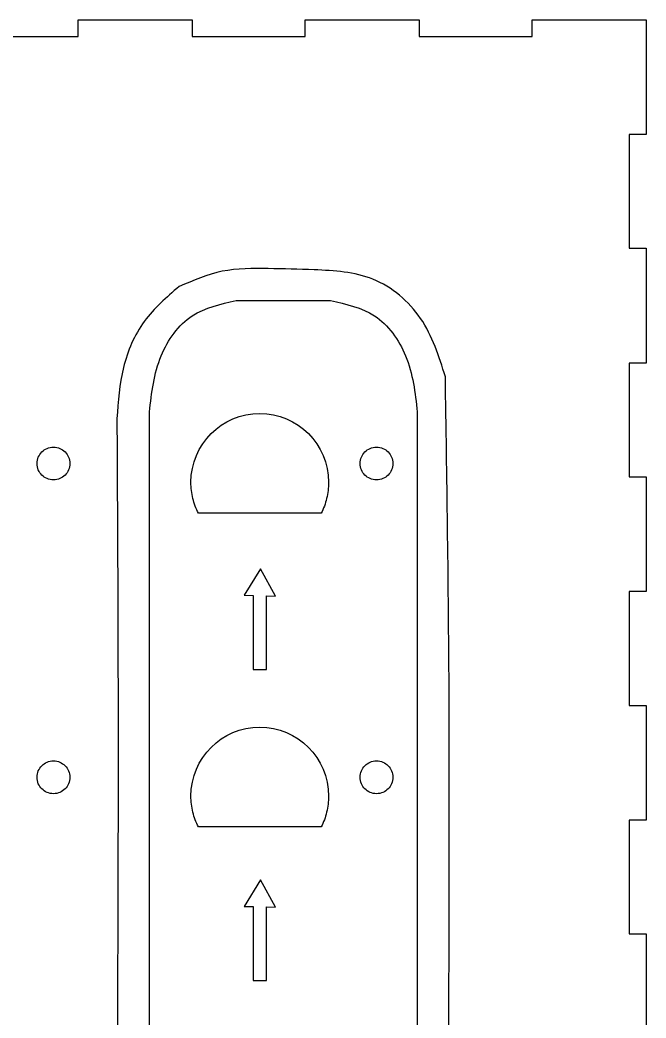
# Model space of a CAD drawing. Extents: x 11 to 585, y 6 to 386.
# Drawn here: x 424.1 to 536.5, y 205.8 to 385.2 of the extents above; entities that cross this region are included whole.
import ezdxf

# ---------------------------------------------------------------- set-up
doc = ezdxf.new("R2010")
doc.units = 0
doc.layers.get('0').update_dxf_attribs({"linetype": 'CONTINUOUS'})

msp = doc.modelspace()

# ---------------------------------------------------------------- linework, layer by layer
at = {"color": 7}
for p, q in [((434.51399, 382.161611), (434.51399, 385.161611)), ((434.51399, 385.161611), (454.98862, 385.161611)), ((454.98862, 385.161611), (454.98862, 382.161611)), ((475.28322, 382.161611), (475.28322, 385.161611)), ((475.28322, 385.161611), (495.757849, 385.161611)), ((495.757849, 385.161611), (495.757849, 382.161611)), ((516.052449, 382.161611), (516.052449, 385.161611)), ((516.052449, 385.161611), (536.482064, 385.161611)), ((536.482064, 385.161611), (536.482064, 364.583279)), ((414.21939, 382.161611), (434.51399, 382.161611)), ((454.98862, 382.161611), (475.28322, 382.161611)), ((495.757849, 382.161611), (516.052449, 382.161611)), ((536.482064, 364.583279), (533.48207, 364.583279)), ((533.48207, 364.583279), (533.48207, 344.139945)), ((533.48207, 344.139945), (536.482064, 344.139945)), ((536.482064, 344.139945), (536.482064, 323.516612)), ((462.880541, 334.734356), (479.854458, 334.734356)), ((536.482064, 323.516612), (533.48207, 323.516612)), ((533.48207, 323.516612), (533.48207, 303.073278)), ((447.319456, 128.431746), (447.319456, 314.734367)), ((462.320386, 313.487916), (463.455314, 313.903821)), ((463.455314, 313.903821), (464.639124, 314.208599)), ((464.639124, 314.208599), (465.865605, 314.396025)), ((465.865605, 314.396025), (467.12855, 314.459884)), ((467.12855, 314.459884), (468.391466, 314.396025)), ((468.391466, 314.396025), (469.617947, 314.208599)), ((469.617947, 314.208599), (470.801756, 313.903821)), ((470.801756, 313.903821), (471.936685, 313.487916)), ((495.41557, 314.734367), (495.41557, 128.431746)), ((441.481295, 313.560021), (441.481295, 313.560021)), ((459.270947, 311.635621), (460.221979, 312.347597)), ((460.221979, 312.347597), (461.240519, 312.9671)), ((461.240519, 312.9671), (462.320386, 313.487916)), ((471.936685, 313.487916), (473.016552, 312.9671)), ((473.016552, 312.9671), (474.035092, 312.347597)), ((474.035092, 312.347597), (474.986124, 311.635621)), ((457.596296, 309.959148), (458.393659, 310.837401)), ((458.393659, 310.837401), (459.270947, 311.635621)), ((474.986124, 311.635621), (475.86344, 310.837401)), ((475.86344, 310.837401), (476.660774, 309.959148)), ((456.26624, 307.987439), (456.885068, 309.007088)), ((456.885068, 309.007088), (457.596296, 309.959148)), ((476.660774, 309.959148), (477.372003, 309.007088)), ((477.372003, 309.007088), (477.990831, 307.987439)), ((427.367615, 306.614501), (427.49185, 306.872373)), ((427.49185, 306.872373), (427.639593, 307.115601)), ((427.639593, 307.115601), (427.809434, 307.342699)), ((427.809434, 307.342699), (427.999821, 307.55219)), ((427.999821, 307.55219), (428.209315, 307.742591)), ((428.209315, 307.742591), (428.436419, 307.912413)), ((428.436419, 307.912413), (428.679638, 308.060179)), ((428.679638, 308.060179), (428.937505, 308.184402)), ((428.937505, 308.184402), (429.208551, 308.283603)), ((429.208551, 308.283603), (429.491253, 308.356292)), ((429.491253, 308.356292), (429.784171, 308.400996)), ((429.784171, 308.400996), (430.085782, 308.416236)), ((430.085782, 308.416236), (430.387421, 308.400996)), ((430.387421, 308.400996), (430.680312, 308.356292)), ((430.680312, 308.356292), (430.963014, 308.283603)), ((430.963014, 308.283603), (431.23406, 308.184402)), ((431.23406, 308.184402), (431.491954, 308.060179)), ((431.491954, 308.060179), (431.735174, 307.912413)), ((431.735174, 307.912413), (431.962278, 307.742591)), ((431.962278, 307.742591), (432.171771, 307.55219)), ((432.171771, 307.55219), (432.362158, 307.342699)), ((432.362158, 307.342699), (432.531972, 307.115601)), ((432.531972, 307.115601), (432.679743, 306.872373)), ((432.679743, 306.872373), (432.803977, 306.614501)), ((455.330532, 305.770253), (455.745991, 306.90642)), ((455.745991, 306.90642), (456.26624, 307.987439)), ((477.990831, 307.987439), (478.51108, 306.90642)), ((478.51108, 306.90642), (478.926539, 305.770253)), ((485.372071, 306.614558), (485.496306, 306.87243)), ((485.496306, 306.87243), (485.644049, 307.115657)), ((485.644049, 307.115657), (485.81389, 307.342756)), ((485.81389, 307.342756), (486.004277, 307.552247)), ((486.004277, 307.552247), (486.213771, 307.742648)), ((486.213771, 307.742648), (486.440875, 307.912469)), ((486.440875, 307.912469), (486.684094, 308.060235)), ((486.684094, 308.060235), (486.941961, 308.184458)), ((486.941961, 308.184458), (487.213007, 308.283659)), ((487.213007, 308.283659), (487.495709, 308.356348)), ((487.495709, 308.356348), (487.788627, 308.401052)), ((487.788627, 308.401052), (488.090238, 308.416292)), ((488.090238, 308.416292), (488.391877, 308.401052)), ((488.391877, 308.401052), (488.684768, 308.356348)), ((488.684768, 308.356348), (488.967498, 308.283659)), ((488.967498, 308.283659), (489.238516, 308.184458)), ((489.238516, 308.184458), (489.49641, 308.060235)), ((489.49641, 308.060235), (489.73963, 307.912469)), ((489.73963, 307.912469), (489.966734, 307.742648)), ((489.966734, 307.742648), (490.176227, 307.552247)), ((490.176227, 307.552247), (490.366614, 307.342756)), ((490.366614, 307.342756), (490.536428, 307.115657)), ((490.536428, 307.115657), (490.684199, 306.87243)), ((490.684199, 306.87243), (490.808433, 306.614558)), ((427.13577, 305.466226), (427.15101, 305.767849)), ((427.15101, 305.164607), (427.13577, 305.466226)), ((427.15101, 305.767849), (427.195714, 306.060756)), ((427.195714, 304.8717), (427.15101, 305.164607)), ((427.195714, 306.060756), (427.268414, 306.343466)), ((427.268414, 304.588989), (427.195714, 304.8717)), ((427.268414, 306.343466), (427.367615, 306.614501)), ((432.803977, 306.614501), (432.90315, 306.343466)), ((432.90315, 306.343466), (432.975851, 306.060756)), ((432.975851, 304.8717), (432.90315, 304.588989)), ((432.975851, 306.060756), (433.020555, 305.767849)), ((433.020555, 305.164607), (432.975851, 304.8717)), ((433.020555, 305.767849), (433.035795, 305.466226)), ((433.035795, 305.466226), (433.020555, 305.164607)), ((455.026099, 304.585157), (455.330532, 305.770253)), ((478.926539, 305.770253), (479.230972, 304.58516)), ((485.140226, 305.466283), (485.155466, 305.767905)), ((485.155466, 305.164663), (485.140226, 305.466283)), ((485.155466, 305.767905), (485.20017, 306.060812)), ((485.20017, 304.871756), (485.155466, 305.164663)), ((485.20017, 306.060812), (485.27287, 306.343523)), ((485.27287, 304.589046), (485.20017, 304.871756)), ((485.27287, 306.343523), (485.372071, 306.614558)), ((490.808433, 306.614558), (490.907606, 306.343523)), ((490.907606, 306.343523), (490.980307, 306.060812)), ((490.980307, 304.871756), (490.907606, 304.589046)), ((490.980307, 306.060812), (491.025011, 305.767905)), ((491.025011, 305.164663), (490.980307, 304.871756)), ((491.025011, 305.767905), (491.040251, 305.466283)), ((491.040251, 305.466283), (491.025011, 305.164663)), ((427.367615, 304.317954), (427.268414, 304.588989)), ((427.49185, 304.060082), (427.367615, 304.317954)), ((427.639593, 303.816855), (427.49185, 304.060082)), ((427.809434, 303.589753), (427.639593, 303.816855)), ((427.999821, 303.380263), (427.809434, 303.589753)), ((428.209315, 303.189864), (427.999821, 303.380263)), ((428.436419, 303.02004), (428.209315, 303.189864)), ((431.962278, 303.189864), (431.735174, 303.02004)), ((432.171771, 303.380263), (431.962278, 303.189864)), ((432.362158, 303.589753), (432.171771, 303.380263)), ((432.531972, 303.816855), (432.362158, 303.589753)), ((432.679743, 304.060082), (432.531972, 303.816855)), ((432.803977, 304.317954), (432.679743, 304.060082)), ((432.90315, 304.588989), (432.803977, 304.317954)), ((454.77509, 302.093061), (454.838872, 303.357355)), ((454.838872, 303.357355), (455.026099, 304.585157)), ((479.230972, 304.58516), (479.418198, 303.357355)), ((479.418198, 303.357355), (479.482009, 302.093061)), ((485.372071, 304.318011), (485.27287, 304.589046)), ((485.496306, 304.060139), (485.372071, 304.318011)), ((485.644049, 303.816911), (485.496306, 304.060139)), ((485.81389, 303.58981), (485.644049, 303.816911)), ((486.004277, 303.380319), (485.81389, 303.58981)), ((486.213771, 303.189921), (486.004277, 303.380319)), ((486.440875, 303.020096), (486.213771, 303.189921)), ((489.966734, 303.189921), (489.73963, 303.020096)), ((490.176227, 303.380319), (489.966734, 303.189921)), ((490.366614, 303.58981), (490.176227, 303.380319)), ((490.536428, 303.816911), (490.366614, 303.58981)), ((490.684199, 304.060139), (490.536428, 303.816911)), ((490.808433, 304.318011), (490.684199, 304.060139)), ((490.907606, 304.589046), (490.808433, 304.318011)), ((533.48207, 303.073278), (536.482064, 303.073278)), ((536.482064, 303.073278), (536.482064, 282.449946)), ((428.679638, 302.872277), (428.436419, 303.02004)), ((428.937505, 302.748054), (428.679638, 302.872277)), ((429.208551, 302.648853), (428.937505, 302.748054)), ((429.491253, 302.576161), (429.208551, 302.648853)), ((429.784171, 302.531457), (429.491253, 302.576161)), ((430.085782, 302.516217), (429.784171, 302.531457)), ((430.387421, 302.531457), (430.085782, 302.516217)), ((430.680312, 302.576161), (430.387421, 302.531457)), ((430.963014, 302.648853), (430.680312, 302.576161)), ((431.23406, 302.748054), (430.963014, 302.648853)), ((431.491954, 302.872277), (431.23406, 302.748054)), ((431.735174, 303.02004), (431.491954, 302.872277)), ((454.780311, 301.719568), (454.774667, 302.093061)), ((454.774667, 302.093061), (454.77509, 302.093061)), ((454.797245, 301.34896), (454.780311, 301.719568)), ((454.825185, 300.981374), (454.797245, 301.34896)), ((479.459996, 301.349126), (479.43262, 300.981574)), ((479.476364, 301.71967), (479.459996, 301.349126)), ((479.482009, 302.093061), (479.476364, 301.71967)), ((486.684094, 302.872333), (486.440875, 303.020096)), ((486.941961, 302.74811), (486.684094, 302.872333)), ((487.213007, 302.648909), (486.941961, 302.74811)), ((487.495709, 302.576217), (487.213007, 302.648909)), ((487.788627, 302.531513), (487.495709, 302.576217)), ((488.090238, 302.516273), (487.788627, 302.531513)), ((488.391877, 302.531513), (488.090238, 302.516273)), ((488.684768, 302.576217), (488.391877, 302.531513)), ((488.967498, 302.648909), (488.684768, 302.576217)), ((489.238516, 302.74811), (488.967498, 302.648909)), ((489.49641, 302.872333), (489.238516, 302.74811)), ((489.73963, 303.020096), (489.49641, 302.872333)), ((454.863764, 300.616943), (454.825185, 300.981374)), ((454.912956, 300.255811), (454.863764, 300.616943)), ((454.972561, 299.898109), (454.912956, 300.255811)), ((455.042411, 299.543979), (454.972561, 299.898109)), ((455.122308, 299.193558), (455.042411, 299.543979)), ((479.218752, 299.544109), (479.139871, 299.19364)), ((479.287614, 299.898281), (479.218752, 299.544109)), ((479.346316, 300.256009), (479.287614, 299.898281)), ((479.394718, 300.617155), (479.346316, 300.256009)), ((479.43262, 300.981574), (479.394718, 300.617155)), ((455.212055, 298.846981), (455.122308, 299.193558)), ((455.31151, 298.504388), (455.212055, 298.846981)), ((455.42042, 298.165914), (455.31151, 298.504388)), ((455.538642, 297.831698), (455.42042, 298.165914)), ((455.666009, 297.501879), (455.538642, 297.831698)), ((478.72729, 297.83161), (478.600685, 297.501774)), ((478.844695, 298.165857), (478.72729, 297.83161)), ((478.952673, 298.504371), (478.844695, 298.165857)), ((479.051112, 298.847012), (478.952673, 298.504371)), ((479.139871, 299.19364), (479.051112, 298.847012)), ((455.802294, 297.176589), (455.666009, 297.501879)), ((455.947328, 296.855971), (455.802294, 297.176589)), ((456.100914, 296.540158), (455.947328, 296.855971)), ((457.480049, 296.540158), (456.100914, 296.540158)), ((458.859184, 296.540158), (457.480049, 296.540158)), ((460.238292, 296.540158), (458.859184, 296.540158)), ((461.617427, 296.540158), (460.238292, 296.540158)), ((462.996562, 296.540158), (461.617427, 296.540158)), ((464.375698, 296.540158), (462.996562, 296.540158)), ((465.754805, 296.540158), (464.375698, 296.540158)), ((467.13394, 296.540158), (465.754805, 296.540158)), ((468.513075, 296.540158), (467.13394, 296.540158)), ((469.892211, 296.540158), (468.513075, 296.540158)), ((471.271318, 296.540158), (469.892211, 296.540158)), ((472.650453, 296.540158), (471.271318, 296.540158)), ((474.029588, 296.540158), (472.650453, 296.540158)), ((475.408724, 296.540158), (474.029588, 296.540158)), ((476.787831, 296.540158), (475.408724, 296.540158)), ((478.166966, 296.540158), (476.787831, 296.540158)), ((478.320354, 296.855909), (478.166966, 296.540158)), ((478.464993, 297.176493), (478.320354, 296.855909)), ((478.600685, 297.501774), (478.464993, 297.176493)), ((536.482064, 282.449946), (533.48207, 282.449946)), ((533.48207, 282.449946), (533.48207, 262.006612)), ((533.48207, 262.006612), (536.482064, 262.006612)), ((536.482064, 262.006612), (536.482064, 241.383279)), ((460.221979, 255.9767), (461.240519, 256.596203)), ((461.240519, 256.596203), (462.320386, 257.117019)), ((462.320386, 257.117019), (463.455314, 257.532924)), ((463.455314, 257.532924), (464.639124, 257.837701)), ((464.639124, 257.837701), (465.865605, 258.025128)), ((465.865605, 258.025128), (467.12855, 258.088986)), ((467.12855, 258.088986), (468.391466, 258.025128)), ((468.391466, 258.025128), (469.617947, 257.837701)), ((469.617947, 257.837701), (470.801756, 257.532924)), ((470.801756, 257.532924), (471.936685, 257.117019)), ((471.936685, 257.117019), (473.016552, 256.596203)), ((473.016552, 256.596203), (474.035092, 255.9767)), ((458.393659, 254.466503), (459.270947, 255.264724)), ((459.270947, 255.264724), (460.221979, 255.9767)), ((474.035092, 255.9767), (474.986124, 255.264724)), ((474.986124, 255.264724), (475.86344, 254.466503)), ((456.885068, 252.636191), (457.596296, 253.58825)), ((457.596296, 253.58825), (458.393659, 254.466503)), ((475.86344, 254.466503), (476.660774, 253.58825)), ((476.660774, 253.58825), (477.372003, 252.636191)), ((427.809434, 250.971802), (427.999821, 251.181293)), ((427.999821, 251.181293), (428.209315, 251.371694)), ((428.209315, 251.371694), (428.436419, 251.541516)), ((428.436419, 251.541516), (428.679638, 251.689281)), ((428.679638, 251.689281), (428.937505, 251.813504)), ((428.937505, 251.813504), (429.208551, 251.912706)), ((429.208551, 251.912706), (429.491253, 251.985395)), ((429.491253, 251.985395), (429.784171, 252.030099)), ((429.784171, 252.030099), (430.085782, 252.045339)), ((430.085782, 252.045339), (430.387421, 252.030099)), ((430.387421, 252.030099), (430.680312, 251.985395)), ((430.680312, 251.985395), (430.963014, 251.912706)), ((430.963014, 251.912706), (431.23406, 251.813504)), ((431.23406, 251.813504), (431.491954, 251.689281)), ((431.491954, 251.689281), (431.735174, 251.541516)), ((431.735174, 251.541516), (431.962278, 251.371694)), ((431.962278, 251.371694), (432.171771, 251.181293)), ((432.171771, 251.181293), (432.362158, 250.971802)), ((455.745991, 250.535523), (456.26624, 251.616542)), ((456.26624, 251.616542), (456.885068, 252.636191)), ((477.372003, 252.636191), (477.990831, 251.616542)), ((477.990831, 251.616542), (478.51108, 250.535523)), ((485.81389, 250.971858), (486.004277, 251.181349)), ((486.004277, 251.181349), (486.213771, 251.37175)), ((486.213771, 251.37175), (486.440875, 251.541572)), ((486.440875, 251.541572), (486.684094, 251.689338)), ((486.684094, 251.689338), (486.941961, 251.813561)), ((486.941961, 251.813561), (487.213007, 251.912762)), ((487.213007, 251.912762), (487.495709, 251.985451)), ((487.495709, 251.985451), (487.788627, 252.030155)), ((487.788627, 252.030155), (488.090238, 252.045395)), ((488.090238, 252.045395), (488.391877, 252.030155)), ((488.391877, 252.030155), (488.684768, 251.985451)), ((488.684768, 251.985451), (488.967498, 251.912762)), ((488.967498, 251.912762), (489.238516, 251.813561)), ((489.238516, 251.813561), (489.49641, 251.689338)), ((489.49641, 251.689338), (489.73963, 251.541572)), ((489.73963, 251.541572), (489.966734, 251.37175)), ((489.966734, 251.37175), (490.176227, 251.181349)), ((490.176227, 251.181349), (490.366614, 250.971858)), ((427.13577, 249.095329), (427.15101, 249.396951)), ((427.15101, 249.396951), (427.195714, 249.689858)), ((427.195714, 249.689858), (427.268414, 249.972569)), ((427.268414, 249.972569), (427.367615, 250.243604)), ((427.367615, 250.243604), (427.49185, 250.501476)), ((427.49185, 250.501476), (427.639593, 250.744703)), ((427.639593, 250.744703), (427.809434, 250.971802)), ((432.362158, 250.971802), (432.531972, 250.744703)), ((432.531972, 250.744703), (432.679743, 250.501476)), ((432.679743, 250.501476), (432.803977, 250.243604)), ((432.803977, 250.243604), (432.90315, 249.972569)), ((432.90315, 249.972569), (432.975851, 249.689858)), ((432.975851, 249.689858), (433.020555, 249.396951)), ((433.020555, 249.396951), (433.035795, 249.095329)), ((455.026099, 248.214259), (455.330532, 249.399356)), ((455.330532, 249.399356), (455.745991, 250.535523)), ((478.51108, 250.535523), (478.926539, 249.399356)), ((478.926539, 249.399356), (479.230972, 248.214259)), ((485.140226, 249.095385), (485.155466, 249.397008)), ((485.155466, 249.397008), (485.20017, 249.689915)), ((485.20017, 249.689915), (485.27287, 249.972625)), ((485.27287, 249.972625), (485.372071, 250.24366)), ((485.372071, 250.24366), (485.496306, 250.501532)), ((485.496306, 250.501532), (485.644049, 250.74476)), ((485.644049, 250.74476), (485.81389, 250.971858)), ((490.366614, 250.971858), (490.536428, 250.74476)), ((490.536428, 250.74476), (490.684199, 250.501532)), ((490.684199, 250.501532), (490.808433, 250.24366)), ((490.808433, 250.24366), (490.907606, 249.972625)), ((490.907606, 249.972625), (490.980307, 249.689915)), ((490.980307, 249.689915), (491.025011, 249.397008)), ((491.025011, 249.397008), (491.040251, 249.095385)), ((427.15101, 248.79371), (427.13577, 249.095329)), ((427.195714, 248.500803), (427.15101, 248.79371)), ((427.268414, 248.218092), (427.195714, 248.500803)), ((427.367615, 247.947057), (427.268414, 248.218092)), ((427.49185, 247.689185), (427.367615, 247.947057)), ((427.639593, 247.445957), (427.49185, 247.689185)), ((432.679743, 247.689185), (432.531972, 247.445957)), ((432.803977, 247.947057), (432.679743, 247.689185)), ((432.90315, 248.218092), (432.803977, 247.947057)), ((432.975851, 248.500803), (432.90315, 248.218092)), ((433.020555, 248.79371), (432.975851, 248.500803)), ((433.035795, 249.095329), (433.020555, 248.79371)), ((454.838872, 246.986457), (455.026099, 248.214259)), ((479.230972, 248.214259), (479.418198, 246.986457)), ((485.155466, 248.793766), (485.140226, 249.095385)), ((485.20017, 248.500859), (485.155466, 248.793766)), ((485.27287, 248.218149), (485.20017, 248.500859)), ((485.372071, 247.947114), (485.27287, 248.218149)), ((485.496306, 247.689241), (485.372071, 247.947114)), ((485.644049, 247.446014), (485.496306, 247.689241)), ((490.684199, 247.689241), (490.536428, 247.446014)), ((490.808433, 247.947114), (490.684199, 247.689241)), ((490.907606, 248.218149), (490.808433, 247.947114)), ((490.980307, 248.500859), (490.907606, 248.218149)), ((491.025011, 248.793766), (490.980307, 248.500859)), ((491.040251, 249.095385), (491.025011, 248.793766)), ((427.809434, 247.218856), (427.639593, 247.445957)), ((427.999821, 247.009365), (427.809434, 247.218856)), ((428.209315, 246.818967), (427.999821, 247.009365)), ((428.436419, 246.649143), (428.209315, 246.818967)), ((428.679638, 246.501379), (428.436419, 246.649143)), ((428.937505, 246.377157), (428.679638, 246.501379)), ((429.208551, 246.277955), (428.937505, 246.377157)), ((429.491253, 246.205263), (429.208551, 246.277955)), ((429.784171, 246.160559), (429.491253, 246.205263)), ((430.085782, 246.145348), (429.784171, 246.160559)), ((430.387421, 246.160559), (430.085782, 246.145348)), ((430.680312, 246.205263), (430.387421, 246.160559)), ((430.963014, 246.277955), (430.680312, 246.205263)), ((431.23406, 246.377157), (430.963014, 246.277955)), ((431.491954, 246.501379), (431.23406, 246.377157)), ((431.735174, 246.649143), (431.491954, 246.501379)), ((431.962278, 246.818967), (431.735174, 246.649143)), ((432.171771, 247.009365), (431.962278, 246.818967)), ((432.362158, 247.218856), (432.171771, 247.009365)), ((432.531972, 247.445957), (432.362158, 247.218856)), ((454.780311, 245.348671), (454.774667, 245.722164)), ((454.774667, 245.722164), (454.77509, 245.722164)), ((454.77509, 245.722164), (454.838872, 246.986457)), ((479.418198, 246.986457), (479.482009, 245.722164)), ((479.482009, 245.722164), (479.476364, 245.348773)), ((485.81389, 247.218913), (485.644049, 247.446014)), ((486.004277, 247.009422), (485.81389, 247.218913)), ((486.213771, 246.819023), (486.004277, 247.009422)), ((486.440875, 246.649199), (486.213771, 246.819023)), ((486.684094, 246.501436), (486.440875, 246.649199)), ((486.941961, 246.377213), (486.684094, 246.501436)), ((487.213007, 246.278012), (486.941961, 246.377213)), ((487.495709, 246.20532), (487.213007, 246.278012)), ((487.788627, 246.160616), (487.495709, 246.20532)), ((488.090238, 246.145404), (487.788627, 246.160616)), ((488.391877, 246.160616), (488.090238, 246.145404)), ((488.684768, 246.20532), (488.391877, 246.160616)), ((488.967498, 246.278012), (488.684768, 246.20532)), ((489.238516, 246.377213), (488.967498, 246.278012)), ((489.49641, 246.501436), (489.238516, 246.377213)), ((489.73963, 246.649199), (489.49641, 246.501436)), ((489.966734, 246.819023), (489.73963, 246.649199)), ((490.176227, 247.009422), (489.966734, 246.819023)), ((490.366614, 247.218913), (490.176227, 247.009422)), ((490.536428, 247.446014), (490.366614, 247.218913)), ((454.797245, 244.978062), (454.780311, 245.348671)), ((454.825185, 244.610476), (454.797245, 244.978062)), ((454.863764, 244.246046), (454.825185, 244.610476)), ((454.912956, 243.884914), (454.863764, 244.246046)), ((454.972561, 243.527212), (454.912956, 243.884914)), ((479.346316, 243.885112), (479.287614, 243.527384)), ((479.394718, 244.246257), (479.346316, 243.885112)), ((479.43262, 244.610677), (479.394718, 244.246257)), ((479.459996, 244.978229), (479.43262, 244.610677)), ((479.476364, 245.348773), (479.459996, 244.978229)), ((455.042411, 243.173082), (454.972561, 243.527212)), ((455.122308, 242.822661), (455.042411, 243.173082)), ((455.212055, 242.476083), (455.122308, 242.822661)), ((455.31151, 242.133491), (455.212055, 242.476083)), ((455.42042, 241.795016), (455.31151, 242.133491)), ((478.952673, 242.133474), (478.844695, 241.79496)), ((479.051112, 242.476114), (478.952673, 242.133474)), ((479.139871, 242.822743), (479.051112, 242.476114)), ((479.218752, 243.173212), (479.139871, 242.822743)), ((479.287614, 243.527384), (479.218752, 243.173212)), ((455.538642, 241.4608), (455.42042, 241.795016)), ((455.666009, 241.130981), (455.538642, 241.4608)), ((455.802294, 240.805692), (455.666009, 241.130981)), ((455.947328, 240.485073), (455.802294, 240.805692)), ((456.100914, 240.169261), (455.947328, 240.485073)), ((478.320354, 240.485011), (478.166966, 240.169261)), ((478.464993, 240.805596), (478.320354, 240.485011)), ((478.600685, 241.130877), (478.464993, 240.805596)), ((478.72729, 241.460713), (478.600685, 241.130877)), ((478.844695, 241.79496), (478.72729, 241.460713)), ((536.482064, 241.383279), (533.48207, 241.383279)), ((533.48207, 241.383279), (533.48207, 220.939946)), ((457.480049, 240.169261), (456.100914, 240.169261)), ((458.859184, 240.169261), (457.480049, 240.169261)), ((460.238292, 240.169261), (458.859184, 240.169261)), ((461.617427, 240.169261), (460.238292, 240.169261)), ((462.996562, 240.169261), (461.617427, 240.169261)), ((464.375698, 240.169261), (462.996562, 240.169261)), ((465.754805, 240.169261), (464.375698, 240.169261)), ((467.13394, 240.169261), (465.754805, 240.169261)), ((468.513075, 240.169261), (467.13394, 240.169261)), ((469.892211, 240.169261), (468.513075, 240.169261)), ((471.271318, 240.169261), (469.892211, 240.169261)), ((472.650453, 240.169261), (471.271318, 240.169261)), ((474.029588, 240.169261), (472.650453, 240.169261)), ((475.408724, 240.169261), (474.029588, 240.169261)), ((476.787831, 240.169261), (475.408724, 240.169261)), ((478.166966, 240.169261), (476.787831, 240.169261)), ((533.48207, 220.939946), (536.482064, 220.939946)), ((536.482064, 220.939946), (536.482064, 200.316613))]:
    msp.add_line(p, q, dxfattribs=at)
at = {"color": 1}
for p, q in [((467.251824, 286.569956), (464.332574, 281.798636)), ((469.924102, 281.657525), (467.251824, 286.569956)), ((467.251824, 286.569956), (467.251824, 286.569956)), ((464.332574, 281.798636), (465.928879, 281.754539)), ((465.928879, 281.754539), (465.928879, 268.472456)), ((468.327768, 268.472456), (468.327768, 281.701622)), ((468.327768, 281.701622), (469.924102, 281.657525)), ((465.928879, 268.472456), (468.327768, 268.472456)), ((467.251824, 230.680871), (464.332574, 225.909551)), ((469.924102, 225.76844), (467.251824, 230.680871)), ((467.251824, 230.680871), (467.251824, 230.680871)), ((464.332574, 225.909551), (465.928879, 225.865454)), ((465.928879, 225.865454), (465.928879, 212.583371)), ((468.327768, 212.583371), (468.327768, 225.812538)), ((468.327768, 225.812538), (469.924102, 225.76844)), ((465.928879, 212.583371), (468.327768, 212.583371))]:
    msp.add_line(p, q, dxfattribs=at)
at = {"color": 7}
for points, knots in [([(476.883674, 340.291771), (474.145166, 340.364619), (468.665936, 340.510372), (460.285356, 340.558182), (455.181139, 338.355949), (452.630342, 337.255399)], [0, 0, 0, 0, 8.244939, 16.496547, 24.739673, 24.739673, 24.739673, 24.739673]), ([(500.453942, 321.052823), (499.301646, 324.722588), (497.033544, 331.945903), (487.910441, 339.705652), (480.520713, 340.098447), (476.883674, 340.291771)], [0, 0, 0, 0, 11.411322, 22.461275, 33.170695, 33.170695, 33.170695, 33.170695]), ([(452.630342, 337.255399), (450.379722, 335.31509), (445.805227, 331.371318), (442.132544, 322.738869), (441.699231, 316.631659), (441.481295, 313.560021)], [0, 0, 0, 0, 8.823399, 17.933982, 27.15281, 27.15281, 27.15281, 27.15281]), ([(447.319456, 314.734367), (447.710875, 318.171498), (448.446424, 324.63051), (454.262326, 332.841267), (460.092381, 334.121905), (462.880541, 334.734356)], [0, 0, 0, 0, 10.329228, 19.410555, 27.734376, 27.734376, 27.734376, 27.734376]), ([(479.854458, 334.734356), (482.642619, 334.121905), (488.472678, 332.841267), (494.288596, 324.630514), (495.024149, 318.171499), (495.41557, 314.734367)], [0, 0, 0, 0, 8.323828, 17.405163, 27.734392, 27.734392, 27.734392, 27.734392]), ([(501.002074, 159.219743), (501.029894, 177.201967), (501.085535, 213.166705), (501.275799, 267.113765), (500.727885, 303.073779), (500.453942, 321.052823)], [0, 0, 0, 0, 53.947056, 107.894982, 161.83713, 161.83713, 161.83713, 161.83713]), ([(441.481295, 313.560021), (441.591056, 292.39331), (441.810581, 250.059426), (441.408002, 186.558414), (441.896571, 144.227045), (442.140848, 123.062053)], [0, 0, 0, 0, 63.500696, 127.002775, 190.500699, 190.500699, 190.500699, 190.500699])]:
    msp.add_open_spline(points, degree=3, knots=knots, dxfattribs=at)

doc.saveas('drawing.dxf')
